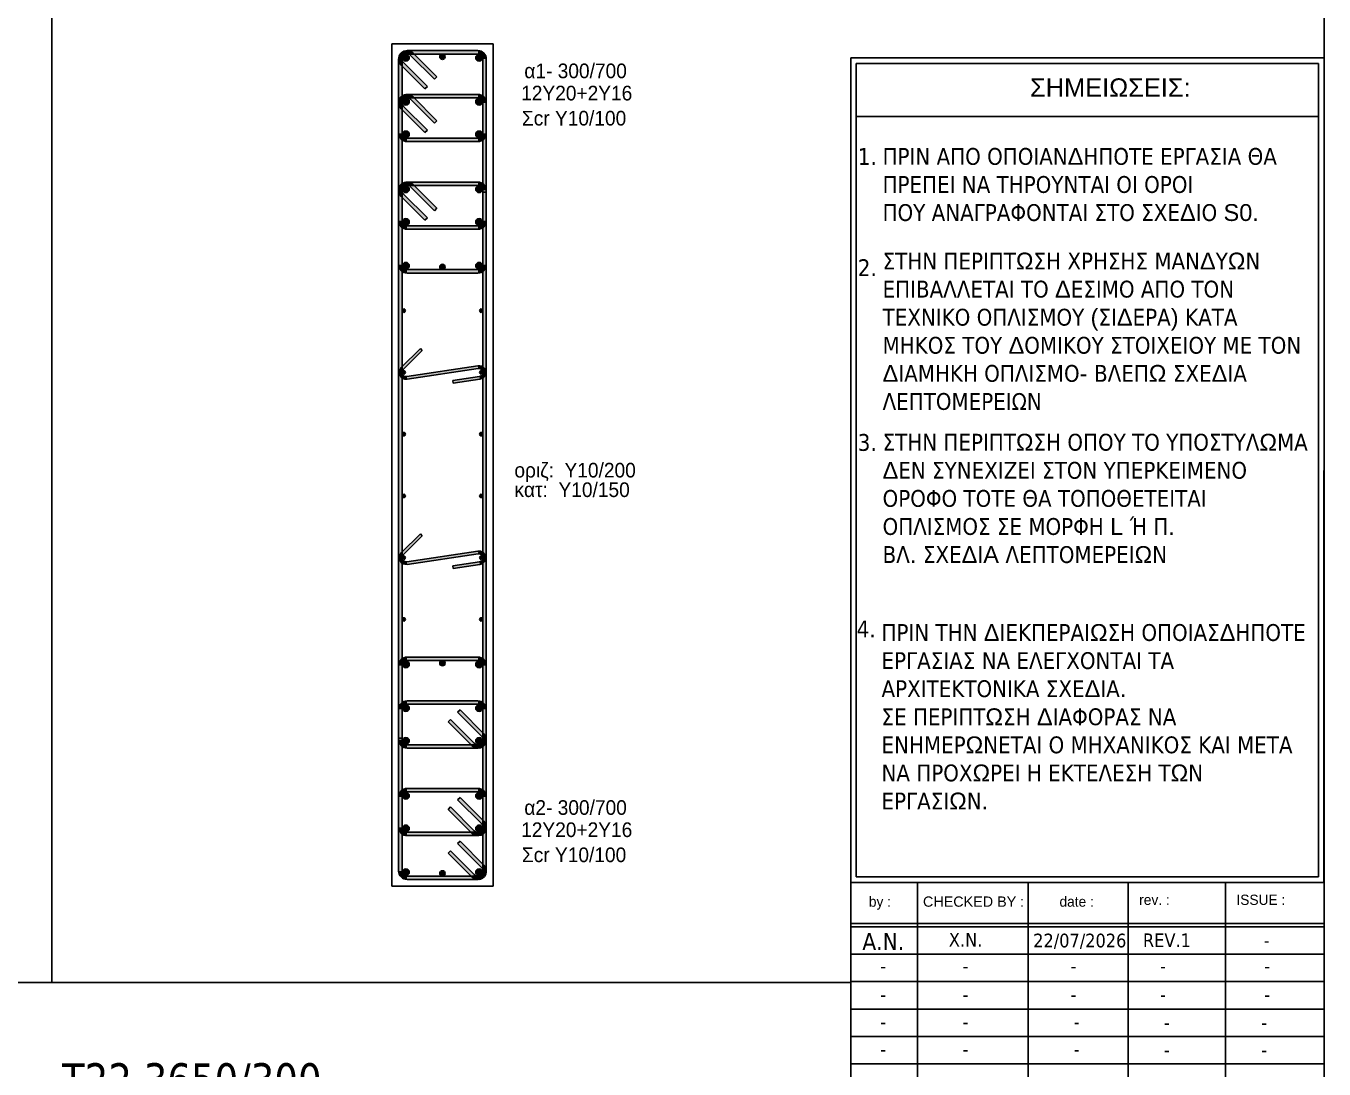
# Model space of a CAD drawing. Header units: millimetres. Extents: x -2171 to 1563, y -1758 to -1505.
# Drawn here: x 25.81 to 45.07, y -1616.9 to -1601.42 of the extents above; entities that cross this region are included whole.
import ezdxf

# ---------------------------------------------------------------- set-up
doc = ezdxf.new("R2010")
doc.units = ezdxf.units.MM
for name, color, linetype in [('-S-A3 PAGE', 3, 'Continuous'), ('-S_TEXT', 3, 'Continuous'), ('Col_Det', 7, 'Continuous'), ('Col_Det_Fill', 7, 'Continuous'), ('Geo_Col_Pro_1', 7, 'Continuous'), ('pinakaki', 153, 'Continuous')]:
    doc.layers.add(name, color=color, linetype=linetype)
doc.layers.add('TEXT', color=20, linetype='Continuous', lineweight=13)
doc.styles.add('S1Arl22_b_934_161', font='arial.ttf', dxfattribs={"width": 0.933629, "height": 0.002175})
doc.styles.get("Standard").update_dxf_attribs({"font": 'tahoma.ttf'})

# ---------------------------------------------------------------- blocks, each defined once
blk = doc.blocks.new('PINAKAKI')
at = {"layer": '-S-A3 PAGE', "ltscale": 5}
blk.add_line((121995.588, -208359.262), (121988.733, -208359.262), dxfattribs=at)
at = {"color": 0}
for p, q in [((121988.65, -208358.392), (121988.65, -208373.351)), ((121988.65, -208358.392), (121995.67, -208358.392)), ((121995.67, -208358.392), (121995.669, -208370.631)), ((121988.733, -208358.475), (121988.733, -208370.548)), ((121988.733, -208358.475), (121995.588, -208358.475)), ((121995.588, -208358.475), (121995.588, -208370.548)), ((121988.732, -208370.548), (121995.587, -208370.548)), ((121988.649, -208370.631), (121995.669, -208370.631)), ((121989.64, -208370.631), (121989.64, -208374.541)), ((121991.28, -208374.541), (121991.28, -208370.631)), ((121992.766, -208374.541), (121992.766, -208370.631)), ((121994.208, -208374.541), (121994.208, -208370.631)), ((121991.624, -208371.24), (121988.651, -208371.24)), ((121988.651, -208371.24), (121995.67, -208371.24)), ((121995.67, -208371.291), (121988.651, -208371.291)), ((121995.67, -208371.24), (121995.67, -208371.291))]:
    blk.add_line(p, q, dxfattribs=at)
at = {"color": 3}
blk.add_line((121995.67, -208372.455), (121995.67, -208374.541), dxfattribs=at)
at = {"color": 0}
blk.add_lwpolyline([(121988.651, -208370.631), (121995.67, -208370.631), (121995.67, -208374.541), (121988.651, -208374.541)], close=True, dxfattribs=at)
blk.add_lwpolyline([(121988.651, -208370.631), (121995.67, -208370.631), (121995.67, -208374.541), (121988.651, -208374.541)], close=True, dxfattribs=at)
for points in [[(121988.651, -208371.697), (121995.67, -208371.697)], [(121988.651, -208372.103), (121995.67, -208372.103)], [(121988.651, -208372.51), (121995.67, -208372.51)], [(121988.651, -208372.916), (121995.67, -208372.916)], [(121988.651, -208373.322), (121995.67, -208373.322)]]:
    blk.add_lwpolyline(points, dxfattribs=at)
at = {"layer": '-S_TEXT', "color": 3}
for s, p in [('1.', (121988.755, -208359.983)), ('2.', (121988.755, -208361.633)), ('3.', (121988.755, -208364.226)), ('4.', (121988.739, -208366.994))]:
    blk.add_text(s, height=0.25, dxfattribs=at).set_placement(p)
at = {"layer": '-S_TEXT', "color": 3, "char_height": 0.25, "attachment_point": 1}
for s, insert in [('ΠΡΙΝ ΑΠΟ ΟΠΟΙΑΝ{\\fArial|b0|i0|c186|p34;Δ}ΗΠΟΤΕ ΕΡΓΑΣΙΑ ΘΑ ΠΡΕΠΕΙ ΝΑ ΤΗΡΟΥΝΤΑΙ ΟΙ ΟΡΟΙ\\PΠΟΥ ΑΝΑΓΡΑΦΟΝΤΑΙ ΣΤΟ ΣΧΕ{\\fArial|b0|i0|c186|p34;Δ}ΙΟ {\\fArial|b0|i0|c186|p34;S0.}', (121989.123, -208359.731)), ('ΣΤΗΝ ΠΕΡΙΠΤ{\\fArial|b0|i0|c186|p34;Ω}ΣΗ ΧΡΗΣΗΣ ΜΑΝ{\\fArial|b0|i0|c186|p34;Δ}Υ{\\fArial|b0|i0|c186|p34;Ω}Ν ΕΠΙΒΑΛΛΕΤΑΙ ΤΟ {\\fArial|b0|i0|c186|p34;Δ}ΕΣΙΜΟ ΑΠΟ ΤΟΝ ΤΕΧΝΙΚΟ ΟΠΛΙΣΜΟΥ {\\fArial|b0|i0|c186|p34;(}ΣΙ{\\fArial|b0|i0|c186|p34;Δ}ΕΡΑ{\\fArial|b0|i0|c186|p34;) }ΚΑΤΑ ΜΗΚΟΣ ΤΟΥ {\\fArial|b0|i0|c186|p34;Δ}ΟΜΙΚΟΥ ΣΤΟΙΧΕΙΟΥ ΜΕ ΤΟΝ {\\fArial|b0|i0|c186|p34;Δ}ΙΑΜΗΚΗ ΟΠΛΙΣΜΟ{\\fArial|b0|i0|c186|p34;- }ΒΛΕΠ{\\fArial|b0|i0|c186|p34;Ω }ΣΧΕ{\\fArial|b0|i0|c186|p34;Δ}ΙΑ ΛΕΠΤΟΜΕΡΕΙΩΝ', (121989.123, -208361.284)), ('ΣΤΗΝ ΠΕΡΙΠΤ{\\fArial|b0|i0|c186|p34;Ω}ΣΗ ΟΠΟΥ ΤΟ ΥΠΟΣΤΥΛ{\\fArial|b0|i0|c186|p34;Ω}ΜΑ {\\fArial|b0|i0|c186|p34;Δ}ΕΝ ΣΥΝΕΧΙΖΕΙ ΣΤΟΝ ΥΠΕΡΚΕΙΜΕΝΟ ΟΡΟΦΟ ΤΟΤΕ ΘΑ ΤΟΠΟΘΕΤΕΙΤΑΙ ΟΠΛΙΣΜΟΣ ΣΕ ΜΟΡΦΗ {\\fArial|b0|i0|c186|p34;L }Ή Π{\\fArial|b0|i0|c186|p34;.  \\P}ΒΛ{\\fArial|b0|i0|c186|p34;. }ΣΧΕ{\\fArial|b0|i0|c186|p34;Δ}Ι{\\fArial|b0|i0|c186|p34;A }ΛΕΠΤΟΜΕΡΕΙ{\\fArial|b0|i0|c186|p34;Ω}Ν', (121989.123, -208363.973)), ('ΠΡΙΝ ΤΗΝ {\\fArial|b0|i0|c186|p34;Δ}ΙΕΚΠΕΡΑΙ{\\fArial|b0|i0|c186|p34;Ω}ΣΗ ΟΠΟΙΑΣ{\\fArial|b0|i0|c186|p34;Δ}ΗΠΟΤΕ ΕΡΓΑΣΙΑΣ ΝΑ ΕΛΕΓΧΟΝΤΑΙ ΤΑ ΑΡΧΙΤΕΚΤΟΝΙΚΑ ΣΧΕ{\\fArial|b0|i0|c186|p34;Δ}ΙΑ{\\fArial|b0|i0|c186|p34;.\\P}ΣΕ ΠΕΡΙΠΤ{\\fArial|b0|i0|c186|p34;Ω}ΣΗ {\\fArial|b0|i0|c186|p34;Δ}ΙΑΦΟΡΑΣ ΝΑ ΕΝΗΜΕΡ{\\fArial|b0|i0|c186|p34;Ω}ΝΕΤΑΙ Ο ΜΗΧΑΝΙΚΟΣ ΚΑΙ ΜΕΤΑ ΝΑ ΠΡΟΧ{\\fArial|b0|i0|c186|p34;Ω}ΡΕΙ Η ΕΚΤΕΛΕΣΗ Τ{\\fArial|b0|i0|c186|p34;Ω}Ν ΕΡΓΑΣΙ{\\fArial|b0|i0|c186|p34;Ω}Ν{\\fArial|b0|i0|c186|p34;.}', (121989.107, -208366.797))]:
    blk.add_mtext_dynamic_manual_height_columns(s, width=6.38621, gutter_width=1, heights=[0], dxfattribs=dict(at, insert=insert))
at = {"layer": 'pinakaki', "ltscale": 0.005, "insert": (121991.31, -208358.698), "char_height": 0.26955, "width": 6.67467, "attachment_point": 1}
blk.add_mtext('{\\fArial|b0|i0|c161|p34;ΣΗΜΕΙΩΣΕΙΣ:}', dxfattribs=at)
at = {"layer": 'TEXT', "color": 0, "attachment_point": 1}
for s, insert, char_height, width in [('\\pxqc;{\\fBankGothic Lt BT|b0|i0|c161|p34;\\C7;by :}', (121988.625, -208370.839), 0.15234, 0.91751), ('\\pxqc;{\\fArial|b0|i0|c186|p34;\\C7;CHECKED BY\\fBankGothic Lt BT|b0|i0|c161|p34; :}', (121989.201, -208370.839), 0.15234, 2.53906), ('\\pxqc;{\\fBankGothic Lt BT|b0|i0|c0|p34;\\C7;date :}', (121990.732, -208370.839), 0.15234, 2.53906), ('{\\fBankGothic Lt BT|b0|i0|c161|p34;\\C7;rev\\fBankGothic Lt BT|b0|i0|c0|p34;.\\fBankGothic Lt BT|b0|i0|c161|p34; :}', (121992.929, -208370.812), 0.152344, 2.53906), ('{\\fBankGothic Lt BT|b0|i0|c0|p34;\\C7;ISSUE\\fBankGothic Lt BT|b0|i0|c161|p34; :}', (121994.371, -208370.812), 0.15234, 2.53906), ('\\pxqc;{\\fTahoma|b0|i0|c0|p34;\\C7;A\\fTahoma|b0|i0|c161|p34;.\\fTahoma|b0|i0|c0|p34;N\\fTahoma|b0|i0|c161|p34;.}', (121988.625, -208371.379), 0.253906, 1.01563), ('\\pxqc;{\\fTahoma|b0|i0|c0|p34;\\H0.8x;\\C7;X.N.}', (121989.084, -208371.379), 0.25391, 2.53906), ('{\\fTahoma|b0|i0|c0|p34;\\C7;22\\fTahoma|b0|i0|c161|p34;/\\fTahoma|b0|i0|c0|p34;07\\fTahoma|b0|i0|c161|p34;/202\\fTahoma|b0|i0|c0|p34;6}', (121991.357, -208371.391), 0.203125, 1.35307), ('\\pxqc;{\\fTahoma|b0|i0|c0|p34;\\H0.8x;\\C7;REV.1}', (121992.706, -208371.388), 0.25391, 1.26753), ('\\pxqc;{\\fTahoma|b0|i0|c0|p34;\\H0.8x;\\C7; \\fTahoma|b0|i0|c161|p34;-}', (121994.148, -208371.388), 0.25391, 1.26753), ('\\pxqc;{\\fTahoma|b0|i0|c0|p34;\\H0.8x;\\C7;-}', (121988.625, -208371.768), 0.25391, 1.01563), ('\\pxqc;{\\fTahoma|b0|i0|c0|p34;\\H0.8x;\\C7;-}', (121989.084, -208371.768), 0.25391, 2.53906), ('\\pxqc;{\\fTahoma|b0|i0|c0|p34;\\H0.8x;\\C7;   -}', (121990.571, -208371.768), 0.25391, 2.53906), ('\\pxqc;{\\fTahoma|b0|i0|c0|p34;\\H0.8x;\\C7;-}', (121992.012, -208371.768), 0.25391, 2.53906), ('\\pxqc;{\\fTahoma|b0|i0|c0|p34;\\H0.8x;\\C7;-}', (121993.558, -208371.768), 0.25391, 2.53906), ('\\pxqc;{\\fTahoma|b0|i0|c0|p34;\\H0.8x;\\C7;-}', (121988.625, -208372.192), 0.25391, 1.01563), ('\\pxqc;{\\fTahoma|b0|i0|c0|p34;\\H0.8x;\\C7;-}', (121989.084, -208372.192), 0.25391, 2.53906), ('\\pxqc;{\\fTahoma|b0|i0|c0|p34;\\H0.8x;\\C7;   -}', (121990.571, -208372.192), 0.25391, 2.53906), ('\\pxqc;{\\fTahoma|b0|i0|c0|p34;\\H0.8x;\\C7;-}', (121992.012, -208372.192), 0.25391, 2.53906), ('\\pxqc;{\\fTahoma|b0|i0|c0|p34;\\H0.8x;\\C7;-}', (121993.558, -208372.192), 0.25391, 2.53906), ('\\pxqc;{\\fTahoma|b0|i0|c0|p34;\\H0.8x;\\C7;-}', (121988.625, -208372.598), 0.25391, 1.01563), ('\\pxqc;{\\fTahoma|b0|i0|c0|p34;\\H0.8x;\\C7;-}', (121989.084, -208372.598), 0.25391, 2.53906), ('\\pxqc;{\\fTahoma|b0|i0|c0|p34;\\H0.8x;\\C7;-}', (121990.732, -208372.598), 0.25391, 2.53906), ('\\pxqc;{\\fTahoma|b0|i0|c161|p34;\\H0.8x;\\C7;-}', (121992.706, -208372.607), 0.25391, 1.26753), ('\\pxqc;{\\fTahoma|b0|i0|c161|p34;\\H0.8x;\\C7;-}', (121994.148, -208372.607), 0.25391, 1.26753), ('\\pxqc;{\\fTahoma|b0|i0|c0|p34;\\H0.8x;\\C7;-}', (121988.625, -208373.004), 0.25391, 1.01563), ('\\pxqc;{\\fTahoma|b0|i0|c0|p34;\\H0.8x;\\C7;-}', (121989.084, -208373.004), 0.25391, 2.53906), ('\\pxqc;{\\fTahoma|b0|i0|c0|p34;\\H0.8x;\\C7;-}', (121990.732, -208373.004), 0.25391, 2.53906), ('\\pxqc;{\\fTahoma|b0|i0|c161|p34;\\H0.8x;\\C7;-}', (121992.706, -208373.013), 0.25391, 1.26753), ('\\pxqc;{\\fTahoma|b0|i0|c161|p34;\\H0.8x;\\C7;-}', (121994.148, -208373.013), 0.25391, 1.26753)]:
    blk.add_mtext(s, dxfattribs=dict(at, insert=insert, char_height=char_height, width=width))
at = {"layer": 'TEXT', "insert": (121992.706, -208371.388), "char_height": 0.25391, "width": 1.26753, "attachment_point": 1}
blk.add_mtext('{\\fTahoma|b0|i0|c0|p34;\\H0.8x;\\C7; }', dxfattribs=at)

msp = doc.modelspace()

# ---------------------------------------------------------------- hatches: boundary and pattern name
at = {"layer": 'Col_Det_Fill'}
for color, points in [(252, [(31.5203, -1601.8606), (31.5556, -1601.8252, 0.6681786), (31.3422, -1601.9136), (31.3922, -1601.9136, -0.6681786)]), (252, [(31.4672, -1601.8386), (31.4672, -1601.7886, 0.6681786), (31.3788, -1602.002), (31.4142, -1601.9667, -0.6681786)]), (12, [(31.4496, -1601.846, 0.4142136), (31.3996, -1601.896, 0.4142136), (31.4496, -1601.946, 0.4142136), (31.4996, -1601.896, 0.4142136)]), (252, [(32.5172, -1601.8386), (32.5172, -1601.7886), (31.4672, -1601.7886), (31.4672, -1601.8386)]), (252, [(31.8738, -1602.2142), (31.9092, -1602.1788), (31.5556, -1601.8252), (31.5203, -1601.8606)]), (12, [(31.9923, -1601.8386, 0.4142136), (31.9523, -1601.8786, 0.4142136), (31.9923, -1601.9186, 0.4142136), (32.0323, -1601.8786, 0.4142136)]), (12, [(32.5349, -1601.846, 0.4142136), (32.4849, -1601.896, 0.4142136), (32.5349, -1601.946, 0.4142136), (32.5849, -1601.896, 0.4142136)]), (252, [(32.5922, -1601.9136), (32.6422, -1601.9136, 0.4142136), (32.5172, -1601.7886), (32.5172, -1601.8386, -0.4142136)]), (252, [(31.3922, -1601.9136), (31.3422, -1601.9136), (31.3422, -1604.9636), (31.3922, -1604.9636)]), (252, [(31.4142, -1601.9667), (31.3788, -1602.002), (31.7324, -1602.3556), (31.7677, -1602.3202)]), (252, [(32.5922, -1604.9636), (32.6422, -1604.9636), (32.6422, -1601.9136), (32.5922, -1601.9136)]), (252, [(31.5203, -1602.5106), (31.5556, -1602.4752, 0.6681786), (31.3422, -1602.5636), (31.3922, -1602.5636, -0.6681786)]), (252, [(31.4672, -1602.4886), (31.4672, -1602.4386, 0.6681786), (31.3788, -1602.652), (31.4142, -1602.6167, -0.6681786)]), (252, [(32.5172, -1602.4886), (32.5172, -1602.4386), (31.4672, -1602.4386), (31.4672, -1602.4886)]), (252, [(31.8738, -1602.8642), (31.9092, -1602.8288), (31.5556, -1602.4752), (31.5203, -1602.5106)]), (252, [(32.5922, -1602.5636), (32.6422, -1602.5636, 0.4142136), (32.5172, -1602.4386), (32.5172, -1602.4886, -0.4142136)]), (252, [(31.3922, -1602.5636), (31.3422, -1602.5636), (31.3422, -1603.0136), (31.3922, -1603.0136)]), (252, [(31.4142, -1602.6167), (31.3788, -1602.652), (31.7324, -1603.0056), (31.7677, -1602.9702)]), (56, [(31.4496, -1602.496, 0.4142136), (31.3996, -1602.546, 0.4142136), (31.4496, -1602.596, 0.4142136), (31.4996, -1602.546, 0.4142136)]), (56, [(32.5349, -1602.496, 0.4142136), (32.4849, -1602.546, 0.4142136), (32.5349, -1602.596, 0.4142136), (32.5849, -1602.546, 0.4142136)]), (252, [(32.5922, -1603.0136), (32.6422, -1603.0136), (32.6422, -1602.5636), (32.5922, -1602.5636)]), (252, [(31.3922, -1603.0136), (31.3422, -1603.0136, 0.4142136), (31.4672, -1603.1386), (31.4672, -1603.0886, -0.4142136)]), (56, [(31.4496, -1602.9813, 0.4142136), (31.3996, -1603.0313, 0.4142136), (31.4496, -1603.0813, 0.4142136), (31.4996, -1603.0313, 0.4142136)]), (56, [(32.5349, -1602.9813, 0.4142136), (32.4849, -1603.0313, 0.4142136), (32.5349, -1603.0813, 0.4142136), (32.5849, -1603.0313, 0.4142136)]), (252, [(32.5172, -1603.0886), (32.5172, -1603.1386, 0.4142136), (32.6422, -1603.0136), (32.5922, -1603.0136, -0.4142136)]), (252, [(31.4672, -1603.0886), (31.4672, -1603.1386), (32.5172, -1603.1386), (32.5172, -1603.0886)]), (252, [(31.5203, -1603.8106), (31.5556, -1603.7752, 0.6681786), (31.3422, -1603.8636), (31.3922, -1603.8636, -0.6681786)]), (252, [(31.4672, -1603.7886), (31.4672, -1603.7386, 0.6681786), (31.3788, -1603.952), (31.4142, -1603.9167, -0.6681786)]), (56, [(31.4496, -1603.796, 0.4142136), (31.3996, -1603.846, 0.4142136), (31.4496, -1603.896, 0.4142136), (31.4996, -1603.846, 0.4142136)]), (252, [(32.5172, -1603.7886), (32.5172, -1603.7386), (31.4672, -1603.7386), (31.4672, -1603.7886)]), (252, [(31.8738, -1604.1642), (31.9092, -1604.1288), (31.5556, -1603.7752), (31.5203, -1603.8106)]), (56, [(32.5349, -1603.796, 0.4142136), (32.4849, -1603.846, 0.4142136), (32.5349, -1603.896, 0.4142136), (32.5849, -1603.846, 0.4142136)]), (252, [(32.5922, -1603.8636), (32.6422, -1603.8636, 0.4142136), (32.5172, -1603.7386), (32.5172, -1603.7886, -0.4142136)]), (252, [(31.3922, -1603.8636), (31.3422, -1603.8636), (31.3422, -1604.3136), (31.3922, -1604.3136)]), (252, [(31.3922, -1603.8872), (31.3422, -1603.8872), (31.3422, -1611.9901), (31.3922, -1611.9901)]), (252, [(31.4142, -1603.9167), (31.3788, -1603.952), (31.7324, -1604.3056), (31.7677, -1604.2702)]), (252, [(32.5922, -1604.3136), (32.6422, -1604.3136), (32.6422, -1603.8636), (32.5922, -1603.8636)]), (252, [(32.5922, -1611.9901), (32.6422, -1611.9901), (32.6422, -1603.8872), (32.5922, -1603.8872)]), (252, [(31.3922, -1604.3136), (31.3422, -1604.3136, 0.4142136), (31.4672, -1604.4386), (31.4672, -1604.3886, -0.4142136)]), (56, [(31.4496, -1604.2813, 0.4142136), (31.3996, -1604.3313, 0.4142136), (31.4496, -1604.3813, 0.4142136), (31.4996, -1604.3313, 0.4142136)]), (252, [(31.4672, -1604.3886), (31.4672, -1604.4386), (32.5172, -1604.4386), (32.5172, -1604.3886)]), (56, [(32.5349, -1604.2813, 0.4142136), (32.4849, -1604.3313, 0.4142136), (32.5349, -1604.3813, 0.4142136), (32.5849, -1604.3313, 0.4142136)]), (252, [(32.5172, -1604.3886), (32.5172, -1604.4386, 0.4142136), (32.6422, -1604.3136), (32.5922, -1604.3136, -0.4142136)]), (252, [(31.3922, -1604.9636), (31.3422, -1604.9636, 0.4142136), (31.4672, -1605.0886), (31.4672, -1605.0386, -0.4142136)]), (12, [(31.4496, -1604.9313, 0.4142136), (31.3996, -1604.9813, 0.4142136), (31.4496, -1605.0313, 0.4142136), (31.4996, -1604.9813, 0.4142136)]), (12, [(31.9922, -1604.9586, 0.4142136), (31.9522, -1604.9986, 0.4142136), (31.9922, -1605.0386, 0.4142136), (32.0322, -1604.9986, 0.4142136)]), (12, [(32.5349, -1604.9313, 0.4142136), (32.4849, -1604.9813, 0.4142136), (32.5349, -1605.0313, 0.4142136), (32.5849, -1604.9813, 0.4142136)]), (252, [(32.5172, -1605.0386), (32.5172, -1605.0886, 0.4142136), (32.6422, -1604.9636), (32.5922, -1604.9636, -0.4142136)]), (252, [(31.4672, -1605.0386), (31.4672, -1605.0886), (32.5172, -1605.0886), (32.5172, -1605.0386)]), (133, [(31.4172, -1605.6724, 0.4142136), (31.4422, -1605.6474, 0.4142136), (31.4172, -1605.6224, 0.4142136), (31.3922, -1605.6474, 0.4142136)]), (133, [(32.5672, -1605.6724, 0.4142136), (32.5922, -1605.6474, 0.4142136), (32.5672, -1605.6224, 0.4142136), (32.5422, -1605.6474, 0.4142136)]), (252, [(31.3815, -1606.4932), (31.4098, -1606.5215), (31.6926, -1606.2386), (31.6644, -1606.2104)]), (252, [(31.467, -1606.6628), (31.4611, -1606.6232, -0.7233449), (31.4098, -1606.5215), (31.3815, -1606.4932, 0.7233449)]), (252, [(32.5233, -1606.5046), (32.5174, -1606.465), (31.4611, -1606.6232), (31.467, -1606.6628)]), (252, [(32.5411, -1606.6232), (32.547, -1606.6628, 1), (32.5174, -1606.465), (32.5233, -1606.5046, -1)]), (133, [(31.4172, -1606.5889, 0.4142136), (31.4422, -1606.5639, 0.4142136), (31.4172, -1606.5389, 0.4142136), (31.3922, -1606.5639, 0.4142136)]), (252, [(32.1455, -1606.6825), (32.1515, -1606.7221), (32.547, -1606.6628), (32.5411, -1606.6232)]), (133, [(32.5672, -1606.5889, 0.4142136), (32.5922, -1606.5639, 0.4142136), (32.5672, -1606.5389, 0.4142136), (32.5422, -1606.5639, 0.4142136)]), (133, [(31.4172, -1607.5054, 0.4142136), (31.4422, -1607.4804, 0.4142136), (31.4172, -1607.4554, 0.4142136), (31.3922, -1607.4804, 0.4142136)]), (133, [(32.5672, -1607.5054, 0.4142136), (32.5922, -1607.4804, 0.4142136), (32.5672, -1607.4554, 0.4142136), (32.5422, -1607.4804, 0.4142136)]), (133, [(31.4172, -1608.4219, 0.4142136), (31.4422, -1608.3969, 0.4142136), (31.4172, -1608.3719, 0.4142136), (31.3922, -1608.3969, 0.4142136)]), (133, [(32.5672, -1608.4219, 0.4142136), (32.5922, -1608.3969, 0.4142136), (32.5672, -1608.3719, 0.4142136), (32.5422, -1608.3969, 0.4142136)]), (252, [(31.3815, -1609.2426), (31.4098, -1609.2709), (31.6926, -1608.9881), (31.6644, -1608.9598)]), (252, [(32.5233, -1609.254), (32.5174, -1609.2145), (31.4611, -1609.3727), (31.467, -1609.4123)]), (252, [(32.5411, -1609.3727), (32.547, -1609.4123, 1), (32.5174, -1609.2145), (32.5233, -1609.254, -1)]), (252, [(31.467, -1609.4123), (31.4611, -1609.3727, -0.7233449), (31.4098, -1609.2709), (31.3815, -1609.2426, 0.7233449)]), (133, [(31.4172, -1609.3384, 0.4142136), (31.4422, -1609.3134, 0.4142136), (31.4172, -1609.2884, 0.4142136), (31.3922, -1609.3134, 0.4142136)]), (252, [(32.1455, -1609.432), (32.1515, -1609.4715), (32.547, -1609.4123), (32.5411, -1609.3727)]), (133, [(32.5672, -1609.3384, 0.4142136), (32.5922, -1609.3134, 0.4142136), (32.5672, -1609.2884, 0.4142136), (32.5422, -1609.3134, 0.4142136)]), (133, [(31.4172, -1610.2549, 0.4142136), (31.4422, -1610.2299, 0.4142136), (31.4172, -1610.2049, 0.4142136), (31.3922, -1610.2299, 0.4142136)]), (133, [(32.5672, -1610.2549, 0.4142136), (32.5922, -1610.2299, 0.4142136), (32.5672, -1610.2049, 0.4142136), (32.5422, -1610.2299, 0.4142136)]), (252, [(31.4672, -1610.8386), (31.4672, -1610.7886, 0.4142136), (31.3422, -1610.9136), (31.3922, -1610.9136, -0.4142136)]), (252, [(31.3922, -1610.9136), (31.3422, -1610.9136), (31.3422, -1613.9636), (31.3922, -1613.9636)]), (12, [(31.4496, -1610.946, 0.4142136), (31.4996, -1610.896, 0.4142136), (31.4496, -1610.846, 0.4142136), (31.3996, -1610.896, 0.4142136)]), (252, [(32.5172, -1610.8386), (32.5172, -1610.7886), (31.4672, -1610.7886), (31.4672, -1610.8386)]), (12, [(31.9923, -1610.9186, 0.4142136), (32.0323, -1610.8786, 0.4142136), (31.9923, -1610.8386, 0.4142136), (31.9523, -1610.8786, 0.4142136)]), (12, [(32.5349, -1610.946, 0.4142136), (32.5849, -1610.896, 0.4142136), (32.5349, -1610.846, 0.4142136), (32.4849, -1610.896, 0.4142136)]), (252, [(32.5922, -1610.9136), (32.6422, -1610.9136, 0.4142136), (32.5172, -1610.7886), (32.5172, -1610.8386, -0.4142136)]), (252, [(32.5922, -1613.9636), (32.6422, -1613.9636), (32.6422, -1610.9136), (32.5922, -1610.9136)]), (252, [(31.4672, -1611.4886), (31.4672, -1611.4386, 0.4142136), (31.3422, -1611.5636), (31.3922, -1611.5636, -0.4142136)]), (56, [(31.4496, -1611.596, 0.4142136), (31.4996, -1611.546, 0.4142136), (31.4496, -1611.496, 0.4142136), (31.3996, -1611.546, 0.4142136)]), (252, [(32.5172, -1611.4886), (32.5172, -1611.4386), (31.4672, -1611.4386), (31.4672, -1611.4886)]), (56, [(32.5349, -1611.596, 0.4142136), (32.5849, -1611.546, 0.4142136), (32.5349, -1611.496, 0.4142136), (32.4849, -1611.546, 0.4142136)]), (252, [(32.5922, -1611.5636), (32.6422, -1611.5636, 0.4142136), (32.5172, -1611.4386), (32.5172, -1611.4886, -0.4142136)]), (252, [(31.3922, -1611.5636), (31.3422, -1611.5636), (31.3422, -1612.0136), (31.3922, -1612.0136)]), (252, [(32.1106, -1611.7131), (32.0753, -1611.7485), (32.4288, -1612.102), (32.4642, -1612.0667)]), (252, [(32.5703, -1611.9606), (32.6056, -1611.9252), (32.2521, -1611.5717), (32.2167, -1611.607)]), (252, [(32.5922, -1612.0136), (32.6422, -1612.0136), (32.6422, -1611.5636), (32.5922, -1611.5636)]), (252, [(31.3922, -1612.0136), (31.3422, -1612.0136, 0.4142136), (31.4672, -1612.1386), (31.4672, -1612.0886, -0.4142136)]), (56, [(31.4496, -1612.0813, 0.4142136), (31.4996, -1612.0313, 0.4142136), (31.4496, -1611.9813, 0.4142136), (31.3996, -1612.0313, 0.4142136)]), (252, [(31.4672, -1612.0886), (31.4672, -1612.1386), (32.5172, -1612.1386), (32.5172, -1612.0886)]), (252, [(32.4642, -1612.0667), (32.4288, -1612.102, 0.6681786), (32.6422, -1612.0136), (32.5922, -1612.0136, -0.6681786)]), (56, [(32.5349, -1612.0813, 0.4142136), (32.5849, -1612.0313, 0.4142136), (32.5349, -1611.9813, 0.4142136), (32.4849, -1612.0313, 0.4142136)]), (252, [(32.5172, -1612.0886), (32.5172, -1612.1386, 0.6681786), (32.6056, -1611.9252), (32.5703, -1611.9606, -0.6681786)]), (252, [(31.4672, -1612.7886), (31.4672, -1612.7386, 0.4142136), (31.3422, -1612.8636), (31.3922, -1612.8636, -0.4142136)]), (252, [(31.3922, -1612.8636), (31.3422, -1612.8636), (31.3422, -1613.3136), (31.3922, -1613.3136)]), (56, [(31.4496, -1612.896, 0.4142136), (31.4996, -1612.846, 0.4142136), (31.4496, -1612.796, 0.4142136), (31.3996, -1612.846, 0.4142136)]), (252, [(32.5172, -1612.7886), (32.5172, -1612.7386), (31.4672, -1612.7386), (31.4672, -1612.7886)]), (252, [(32.5703, -1613.2606), (32.6056, -1613.2252), (32.2521, -1612.8717), (32.2167, -1612.907)]), (56, [(32.5349, -1612.896, 0.4142136), (32.5849, -1612.846, 0.4142136), (32.5349, -1612.796, 0.4142136), (32.4849, -1612.846, 0.4142136)]), (252, [(32.5922, -1612.8636), (32.6422, -1612.8636, 0.4142136), (32.5172, -1612.7386), (32.5172, -1612.7886, -0.4142136)]), (252, [(32.5922, -1613.3136), (32.6422, -1613.3136), (32.6422, -1612.8636), (32.5922, -1612.8636)]), (252, [(32.1106, -1613.0131), (32.0753, -1613.0485), (32.4288, -1613.402), (32.4642, -1613.3667)]), (252, [(32.5172, -1613.3886), (32.5172, -1613.4386, 0.6681786), (32.6056, -1613.2252), (32.5703, -1613.2606, -0.6681786)]), (252, [(31.3922, -1613.3136), (31.3422, -1613.3136, 0.4142136), (31.4672, -1613.4386), (31.4672, -1613.3886, -0.4142136)]), (56, [(31.4496, -1613.3813, 0.4142136), (31.4996, -1613.3313, 0.4142136), (31.4496, -1613.2813, 0.4142136), (31.3996, -1613.3313, 0.4142136)]), (252, [(31.4672, -1613.3886), (31.4672, -1613.4386), (32.5172, -1613.4386), (32.5172, -1613.3886)]), (252, [(32.4642, -1613.3667), (32.4288, -1613.402, 0.6681786), (32.6422, -1613.3136), (32.5922, -1613.3136, -0.6681786)]), (56, [(32.5349, -1613.3813, 0.4142136), (32.5849, -1613.3313, 0.4142136), (32.5349, -1613.2813, 0.4142136), (32.4849, -1613.3313, 0.4142136)]), (252, [(32.5703, -1613.9106), (32.6056, -1613.8752), (32.2521, -1613.5217), (32.2167, -1613.557)]), (252, [(32.1106, -1613.6631), (32.0753, -1613.6985), (32.4288, -1614.052), (32.4642, -1614.0167)]), (252, [(31.3922, -1613.9636), (31.3422, -1613.9636, 0.4142136), (31.4672, -1614.0886), (31.4672, -1614.0386, -0.4142136)]), (12, [(31.4496, -1614.0313, 0.4142136), (31.4996, -1613.9813, 0.4142136), (31.4496, -1613.9313, 0.4142136), (31.3996, -1613.9813, 0.4142136)]), (12, [(31.9922, -1614.0386, 0.4142136), (32.0322, -1613.9986, 0.4142136), (31.9922, -1613.9586, 0.4142136), (31.9522, -1613.9986, 0.4142136)]), (252, [(32.4642, -1614.0167), (32.4288, -1614.052, 0.6681786), (32.6422, -1613.9636), (32.5922, -1613.9636, -0.6681786)]), (12, [(32.5349, -1614.0313, 0.4142136), (32.5849, -1613.9813, 0.4142136), (32.5349, -1613.9313, 0.4142136), (32.4849, -1613.9813, 0.4142136)]), (252, [(32.5172, -1614.0386), (32.5172, -1614.0886, 0.6681786), (32.6056, -1613.8752), (32.5703, -1613.9106, -0.6681786)]), (252, [(31.4672, -1614.0386), (31.4672, -1614.0886), (32.5172, -1614.0886), (32.5172, -1614.0386)])]:
    msp.add_hatch(color=color, dxfattribs=at).paths.add_polyline_path(points)

# ---------------------------------------------------------------- linework, layer by layer
at = {"layer": '-S_TEXT', "ltscale": 5}
msp.add_lwpolyline([(-13.0812, -1590.2497), (45.0662, -1590.2497), (45.0662, -1630.2944), (-13.0812, -1630.2944)], close=True, dxfattribs=at)
at = {"layer": 'Col_Det', "color": 7}
for points in [[(32.7422, -1601.6886), (31.2422, -1601.6886)], [(31.2422, -1601.6886), (31.2422, -1614.1886)], [(32.7422, -1614.1886), (32.7422, -1601.6886)], [(32.5172, -1601.7886), (31.4672, -1601.7886)], [(31.4672, -1601.8386), (32.5172, -1601.8386)], [(31.5203, -1601.8606), (31.8738, -1602.2142)], [(31.9092, -1602.1788), (31.5556, -1601.8252)], [(31.3422, -1601.9136), (31.3422, -1604.9636)], [(31.3788, -1602.002), (31.7324, -1602.3556)], [(31.3922, -1604.9636), (31.3922, -1601.9136)], [(31.7677, -1602.3202), (31.4142, -1601.9667)], [(32.5922, -1601.9136), (32.5922, -1604.9636)], [(32.6422, -1604.9636), (32.6422, -1601.9136)], [(31.8738, -1602.2142), (31.9092, -1602.1788)], [(32.5172, -1602.4386), (31.4672, -1602.4386)], [(31.9092, -1602.8288), (31.5556, -1602.4752)], [(31.7324, -1602.3556), (31.7677, -1602.3202)], [(31.3422, -1602.5636), (31.3422, -1603.0136)], [(31.3788, -1602.652), (31.7324, -1603.0056)], [(31.3922, -1603.0136), (31.3922, -1602.5636)], [(31.7677, -1602.9702), (31.4142, -1602.6167)], [(31.4672, -1602.4886), (32.5172, -1602.4886)], [(31.5203, -1602.5106), (31.8738, -1602.8642)], [(32.5922, -1602.5636), (32.5922, -1603.0136)], [(32.6422, -1603.0136), (32.6422, -1602.5636)], [(31.8738, -1602.8642), (31.9092, -1602.8288)], [(31.7324, -1603.0056), (31.7677, -1602.9702)], [(32.5172, -1603.0886), (31.4672, -1603.0886)], [(31.4672, -1603.1386), (32.5172, -1603.1386)], [(32.5172, -1603.7386), (31.4672, -1603.7386)], [(31.4672, -1603.7886), (32.5172, -1603.7886)], [(31.5203, -1603.8106), (31.8738, -1604.1642)], [(31.9092, -1604.1288), (31.5556, -1603.7752)], [(31.3422, -1603.8636), (31.3422, -1604.3136)], [(31.3922, -1603.8872), (31.3422, -1603.8872)], [(31.3422, -1603.8872), (31.3422, -1611.9901)], [(31.3788, -1603.952), (31.7324, -1604.3056)], [(31.3922, -1604.3136), (31.3922, -1603.8636)], [(31.3922, -1611.9901), (31.3922, -1603.8872)], [(31.7677, -1604.2702), (31.4142, -1603.9167)], [(32.5922, -1603.8636), (32.5922, -1604.3136)], [(32.6422, -1603.8872), (32.5922, -1603.8872)], [(32.5922, -1603.8872), (32.5922, -1611.9901)], [(32.6422, -1604.3136), (32.6422, -1603.8636)], [(32.6422, -1611.9901), (32.6422, -1603.8872)], [(31.8738, -1604.1642), (31.9092, -1604.1288)], [(32.5172, -1604.3886), (31.4672, -1604.3886)], [(31.7324, -1604.3056), (31.7677, -1604.2702)], [(31.4672, -1604.4386), (32.5172, -1604.4386)], [(32.5172, -1605.0386), (31.4672, -1605.0386)], [(31.4672, -1605.0886), (32.5172, -1605.0886)], [(31.6644, -1606.2104), (31.3815, -1606.4932)], [(31.4098, -1606.5215), (31.6926, -1606.2386)], [(31.6926, -1606.2386), (31.6644, -1606.2104)], [(32.5174, -1606.465), (31.4611, -1606.6232)], [(31.467, -1606.6628), (32.5233, -1606.5046)], [(32.5411, -1606.6232), (32.1455, -1606.6825)], [(32.1455, -1606.6825), (32.1515, -1606.7221)], [(32.1515, -1606.7221), (32.547, -1606.6628)], [(31.6644, -1608.9598), (31.3815, -1609.2426)], [(31.4098, -1609.2709), (31.6926, -1608.9881)], [(31.6926, -1608.9881), (31.6644, -1608.9598)], [(32.5174, -1609.2145), (31.4611, -1609.3727)], [(31.467, -1609.4123), (32.5233, -1609.254)], [(32.5411, -1609.3727), (32.1455, -1609.432)], [(32.1515, -1609.4715), (32.547, -1609.4123)], [(32.1455, -1609.432), (32.1515, -1609.4715)], [(31.3422, -1610.9136), (31.3422, -1613.9636)], [(31.3922, -1613.9636), (31.3922, -1610.9136)], [(32.5172, -1610.7886), (31.4672, -1610.7886)], [(31.4672, -1610.8386), (32.5172, -1610.8386)], [(32.5922, -1610.9136), (32.5922, -1613.9636)], [(32.6422, -1613.9636), (32.6422, -1610.9136)], [(32.5172, -1611.4386), (31.4672, -1611.4386)], [(31.4672, -1611.4886), (32.5172, -1611.4886)], [(31.3422, -1611.5636), (31.3422, -1612.0136)], [(31.3922, -1612.0136), (31.3922, -1611.5636)], [(32.1106, -1611.7131), (32.0753, -1611.7485)], [(32.4642, -1612.0667), (32.1106, -1611.7131)], [(32.2521, -1611.5717), (32.2167, -1611.607)], [(32.2167, -1611.607), (32.5703, -1611.9606)], [(32.6056, -1611.9252), (32.2521, -1611.5717)], [(32.5922, -1611.5636), (32.5922, -1612.0136)], [(32.6422, -1612.0136), (32.6422, -1611.5636)], [(32.0753, -1611.7485), (32.4288, -1612.102)], [(31.3422, -1611.9901), (31.3922, -1611.9901)], [(32.5172, -1612.0886), (31.4672, -1612.0886)], [(32.5922, -1611.9901), (32.6422, -1611.9901)], [(31.4672, -1612.1386), (32.5172, -1612.1386)], [(31.3422, -1612.8636), (31.3422, -1613.3136)], [(31.3922, -1613.3136), (31.3922, -1612.8636)], [(32.5172, -1612.7386), (31.4672, -1612.7386)], [(31.4672, -1612.7886), (32.5172, -1612.7886)], [(32.2521, -1612.8717), (32.2167, -1612.907)], [(32.6056, -1613.2252), (32.2521, -1612.8717)], [(32.5922, -1612.8636), (32.5922, -1613.3136)], [(32.6422, -1613.3136), (32.6422, -1612.8636)], [(32.1106, -1613.0131), (32.0753, -1613.0485)], [(32.0753, -1613.0485), (32.4288, -1613.402)], [(32.4642, -1613.3667), (32.1106, -1613.0131)], [(32.2167, -1612.907), (32.5703, -1613.2606)], [(32.5172, -1613.3886), (31.4672, -1613.3886)], [(31.4672, -1613.4386), (32.5172, -1613.4386)], [(32.2521, -1613.5217), (32.2167, -1613.557)], [(32.2167, -1613.557), (32.5703, -1613.9106)], [(32.6056, -1613.8752), (32.2521, -1613.5217)], [(32.1106, -1613.6631), (32.0753, -1613.6985)], [(32.0753, -1613.6985), (32.4288, -1614.052)], [(32.4642, -1614.0167), (32.1106, -1613.6631)], [(31.2422, -1614.1886), (32.7422, -1614.1886)], [(32.5172, -1614.0386), (31.4672, -1614.0386)], [(31.4672, -1614.0886), (32.5172, -1614.0886)]]:
    msp.add_lwpolyline(points, dxfattribs=at)
for points in [[(31.5556, -1601.8252, 0.6681786), (31.3422, -1601.9136)], [(31.4672, -1601.7886, 0.6681786), (31.3788, -1602.002)], [(31.3922, -1601.9136, -0.6681786), (31.5203, -1601.8606, -0.6681786)], [(31.4142, -1601.9667, -0.6681786), (31.4672, -1601.8386, -0.6681786)], [(31.4496, -1601.846, 0.4142136), (31.3996, -1601.896, 0.4142136)], [(31.3996, -1601.896, 0.4142136), (31.4496, -1601.946, 0.4142136)], [(31.4996, -1601.896, 0.4142136), (31.4496, -1601.846, 0.4142136)], [(31.4496, -1601.946, 0.4142136), (31.4996, -1601.896, 0.4142136)], [(31.9923, -1601.8386, 0.4142136), (31.9523, -1601.8786, 0.4142136)], [(31.9523, -1601.8786, 0.4142136), (31.9923, -1601.9186, 0.4142136)], [(32.0323, -1601.8786, 0.4142136), (31.9923, -1601.8386, 0.4142136)], [(31.9923, -1601.9186, 0.4142136), (32.0323, -1601.8786, 0.4142136)], [(32.5349, -1601.846, 0.4142136), (32.4849, -1601.896, 0.4142136)], [(32.4849, -1601.896, 0.4142136), (32.5349, -1601.946, 0.4142136)], [(32.6422, -1601.9136, 0.4142136), (32.5172, -1601.7886)], [(32.5172, -1601.8386, -0.4142136), (32.5922, -1601.9136, -0.4142136)], [(32.5849, -1601.896, 0.4142136), (32.5349, -1601.846, 0.4142136)], [(32.5349, -1601.946, 0.4142136), (32.5849, -1601.896, 0.4142136)], [(31.5556, -1602.4752, 0.6681786), (31.3422, -1602.5636)], [(31.4672, -1602.4386, 0.6681786), (31.3788, -1602.652)], [(32.6422, -1602.5636, 0.4142136), (32.5172, -1602.4386)], [(31.3922, -1602.5636, -0.6681786), (31.5203, -1602.5106, -0.6681786)], [(31.4142, -1602.6167, -0.6681786), (31.4672, -1602.4886, -0.6681786)], [(31.4496, -1602.496, 0.4142136), (31.3996, -1602.546, 0.4142136)], [(31.3996, -1602.546, 0.4142136), (31.4496, -1602.596, 0.4142136)], [(31.4996, -1602.546, 0.4142136), (31.4496, -1602.496, 0.4142136)], [(31.4496, -1602.596, 0.4142136), (31.4996, -1602.546, 0.4142136)], [(32.5349, -1602.496, 0.4142136), (32.4849, -1602.546, 0.4142136)], [(32.4849, -1602.546, 0.4142136), (32.5349, -1602.596, 0.4142136)], [(32.5172, -1602.4886, -0.4142136), (32.5922, -1602.5636, -0.4142136)], [(32.5849, -1602.546, 0.4142136), (32.5349, -1602.496, 0.4142136)], [(32.5349, -1602.596, 0.4142136), (32.5849, -1602.546, 0.4142136)], [(31.3422, -1603.0136, 0.4142136), (31.4672, -1603.1386)], [(31.4672, -1603.0886, -0.4142136), (31.3922, -1603.0136, -0.4142136)], [(31.4496, -1602.9813, 0.4142136), (31.3996, -1603.0313, 0.4142136)], [(31.3996, -1603.0313, 0.4142136), (31.4496, -1603.0813, 0.4142136)], [(31.4996, -1603.0313, 0.4142136), (31.4496, -1602.9813, 0.4142136)], [(31.4496, -1603.0813, 0.4142136), (31.4996, -1603.0313, 0.4142136)], [(32.5349, -1602.9813, 0.4142136), (32.4849, -1603.0313, 0.4142136)], [(32.4849, -1603.0313, 0.4142136), (32.5349, -1603.0813, 0.4142136)], [(32.5172, -1603.1386, 0.4142136), (32.6422, -1603.0136)], [(32.5922, -1603.0136, -0.4142136), (32.5172, -1603.0886, -0.4142136)], [(32.5849, -1603.0313, 0.4142136), (32.5349, -1602.9813, 0.4142136)], [(32.5349, -1603.0813, 0.4142136), (32.5849, -1603.0313, 0.4142136)], [(31.5556, -1603.7752, 0.6681786), (31.3422, -1603.8636)], [(31.4672, -1603.7386, 0.6681786), (31.3788, -1603.952)], [(31.3922, -1603.8636, -0.6681786), (31.5203, -1603.8106, -0.6681786)], [(31.4142, -1603.9167, -0.6681786), (31.4672, -1603.7886, -0.6681786)], [(31.4496, -1603.796, 0.4142136), (31.3996, -1603.846, 0.4142136)], [(31.4996, -1603.846, 0.4142136), (31.4496, -1603.796, 0.4142136)], [(32.5349, -1603.796, 0.4142136), (32.4849, -1603.846, 0.4142136)], [(32.6422, -1603.8636, 0.4142136), (32.5172, -1603.7386)], [(32.5172, -1603.7886, -0.4142136), (32.5922, -1603.8636, -0.4142136)], [(32.5849, -1603.846, 0.4142136), (32.5349, -1603.796, 0.4142136)], [(31.3996, -1603.846, 0.4142136), (31.4496, -1603.896, 0.4142136)], [(31.4496, -1603.896, 0.4142136), (31.4996, -1603.846, 0.4142136)], [(32.4849, -1603.846, 0.4142136), (32.5349, -1603.896, 0.4142136)], [(32.5349, -1603.896, 0.4142136), (32.5849, -1603.846, 0.4142136)], [(31.3422, -1604.3136, 0.4142136), (31.4672, -1604.4386)], [(31.4672, -1604.3886, -0.4142136), (31.3922, -1604.3136, -0.4142136)], [(31.4496, -1604.2813, 0.4142136), (31.3996, -1604.3313, 0.4142136)], [(31.3996, -1604.3313, 0.4142136), (31.4496, -1604.3813, 0.4142136)], [(31.4996, -1604.3313, 0.4142136), (31.4496, -1604.2813, 0.4142136)], [(31.4496, -1604.3813, 0.4142136), (31.4996, -1604.3313, 0.4142136)], [(32.5349, -1604.2813, 0.4142136), (32.4849, -1604.3313, 0.4142136)], [(32.4849, -1604.3313, 0.4142136), (32.5349, -1604.3813, 0.4142136)], [(32.5172, -1604.4386, 0.4142136), (32.6422, -1604.3136)], [(32.5922, -1604.3136, -0.4142136), (32.5172, -1604.3886, -0.4142136)], [(32.5849, -1604.3313, 0.4142136), (32.5349, -1604.2813, 0.4142136)], [(32.5349, -1604.3813, 0.4142136), (32.5849, -1604.3313, 0.4142136)], [(31.3422, -1604.9636, 0.4142136), (31.4672, -1605.0886)], [(31.4672, -1605.0386, -0.4142136), (31.3922, -1604.9636, -0.4142136)], [(31.4496, -1604.9313, 0.4142136), (31.3996, -1604.9813, 0.4142136)], [(31.3996, -1604.9813, 0.4142136), (31.4496, -1605.0313, 0.4142136)], [(31.4996, -1604.9813, 0.4142136), (31.4496, -1604.9313, 0.4142136)], [(31.4496, -1605.0313, 0.4142136), (31.4996, -1604.9813, 0.4142136)], [(31.9922, -1604.9586, 0.4142136), (31.9522, -1604.9986, 0.4142136)], [(32.0322, -1604.9986, 0.4142136), (31.9922, -1604.9586, 0.4142136)], [(32.5349, -1604.9313, 0.4142136), (32.4849, -1604.9813, 0.4142136)], [(32.4849, -1604.9813, 0.4142136), (32.5349, -1605.0313, 0.4142136)], [(32.5172, -1605.0886, 0.4142136), (32.6422, -1604.9636)], [(32.5922, -1604.9636, -0.4142136), (32.5172, -1605.0386, -0.4142136)], [(32.5849, -1604.9813, 0.4142136), (32.5349, -1604.9313, 0.4142136)], [(32.5349, -1605.0313, 0.4142136), (32.5849, -1604.9813, 0.4142136)], [(31.9522, -1604.9986, 0.4142136), (31.9922, -1605.0386, 0.4142136)], [(31.9922, -1605.0386, 0.4142136), (32.0322, -1604.9986, 0.4142136)], [(31.4172, -1605.6224, 0.4142136), (31.3922, -1605.6474, 0.4142136)], [(31.3922, -1605.6474, 0.4142136), (31.4172, -1605.6724, 0.4142136)], [(31.4422, -1605.6474, 0.4142136), (31.4172, -1605.6224, 0.4142136)], [(31.4172, -1605.6724, 0.4142136), (31.4422, -1605.6474, 0.4142136)], [(32.5672, -1605.6224, 0.4142136), (32.5422, -1605.6474, 0.4142136)], [(32.5422, -1605.6474, 0.4142136), (32.5672, -1605.6724, 0.4142136)], [(32.5922, -1605.6474, 0.4142136), (32.5672, -1605.6224, 0.4142136)], [(32.5672, -1605.6724, 0.4142136), (32.5922, -1605.6474, 0.4142136)], [(31.3815, -1606.4932, 0.7233449), (31.467, -1606.6628, 0.7233449)], [(31.4611, -1606.6232, -0.7233449), (31.4098, -1606.5215)], [(32.547, -1606.6628, 1), (32.5174, -1606.465)], [(32.5233, -1606.5046, -1), (32.5411, -1606.6232, -1)], [(31.4172, -1606.5389, 0.4142136), (31.3922, -1606.5639, 0.4142136)], [(31.3922, -1606.5639, 0.4142136), (31.4172, -1606.5889, 0.4142136)], [(31.4422, -1606.5639, 0.4142136), (31.4172, -1606.5389, 0.4142136)], [(31.4172, -1606.5889, 0.4142136), (31.4422, -1606.5639, 0.4142136)], [(32.5672, -1606.5389, 0.4142136), (32.5422, -1606.5639, 0.4142136)], [(32.5422, -1606.5639, 0.4142136), (32.5672, -1606.5889, 0.4142136)], [(32.5922, -1606.5639, 0.4142136), (32.5672, -1606.5389, 0.4142136)], [(32.5672, -1606.5889, 0.4142136), (32.5922, -1606.5639, 0.4142136)], [(31.4172, -1607.4554, 0.4142136), (31.3922, -1607.4804, 0.4142136)], [(31.3922, -1607.4804, 0.4142136), (31.4172, -1607.5054, 0.4142136)], [(31.4422, -1607.4804, 0.4142136), (31.4172, -1607.4554, 0.4142136)], [(31.4172, -1607.5054, 0.4142136), (31.4422, -1607.4804, 0.4142136)], [(32.5672, -1607.4554, 0.4142136), (32.5422, -1607.4804, 0.4142136)], [(32.5422, -1607.4804, 0.4142136), (32.5672, -1607.5054, 0.4142136)], [(32.5922, -1607.4804, 0.4142136), (32.5672, -1607.4554, 0.4142136)], [(32.5672, -1607.5054, 0.4142136), (32.5922, -1607.4804, 0.4142136)], [(31.4172, -1608.3719, 0.4142136), (31.3922, -1608.3969, 0.4142136)], [(31.3922, -1608.3969, 0.4142136), (31.4172, -1608.4219, 0.4142136)], [(31.4422, -1608.3969, 0.4142136), (31.4172, -1608.3719, 0.4142136)], [(31.4172, -1608.4219, 0.4142136), (31.4422, -1608.3969, 0.4142136)], [(32.5672, -1608.3719, 0.4142136), (32.5422, -1608.3969, 0.4142136)], [(32.5422, -1608.3969, 0.4142136), (32.5672, -1608.4219, 0.4142136)], [(32.5922, -1608.3969, 0.4142136), (32.5672, -1608.3719, 0.4142136)], [(32.5672, -1608.4219, 0.4142136), (32.5922, -1608.3969, 0.4142136)], [(32.547, -1609.4123, 1), (32.5174, -1609.2145)], [(31.3815, -1609.2426, 0.7233449), (31.467, -1609.4123, 0.7233449)], [(31.4611, -1609.3727, -0.7233449), (31.4098, -1609.2709)], [(31.4172, -1609.2884, 0.4142136), (31.3922, -1609.3134, 0.4142136)], [(31.3922, -1609.3134, 0.4142136), (31.4172, -1609.3384, 0.4142136)], [(31.4422, -1609.3134, 0.4142136), (31.4172, -1609.2884, 0.4142136)], [(31.4172, -1609.3384, 0.4142136), (31.4422, -1609.3134, 0.4142136)], [(32.5233, -1609.254, -1), (32.5411, -1609.3727, -1)], [(32.5672, -1609.2884, 0.4142136), (32.5422, -1609.3134, 0.4142136)], [(32.5422, -1609.3134, 0.4142136), (32.5672, -1609.3384, 0.4142136)], [(32.5922, -1609.3134, 0.4142136), (32.5672, -1609.2884, 0.4142136)], [(32.5672, -1609.3384, 0.4142136), (32.5922, -1609.3134, 0.4142136)], [(31.4172, -1610.2049, 0.4142136), (31.3922, -1610.2299, 0.4142136)], [(31.3922, -1610.2299, 0.4142136), (31.4172, -1610.2549, 0.4142136)], [(31.4422, -1610.2299, 0.4142136), (31.4172, -1610.2049, 0.4142136)], [(31.4172, -1610.2549, 0.4142136), (31.4422, -1610.2299, 0.4142136)], [(32.5672, -1610.2049, 0.4142136), (32.5422, -1610.2299, 0.4142136)], [(32.5422, -1610.2299, 0.4142136), (32.5672, -1610.2549, 0.4142136)], [(32.5922, -1610.2299, 0.4142136), (32.5672, -1610.2049, 0.4142136)], [(32.5672, -1610.2549, 0.4142136), (32.5922, -1610.2299, 0.4142136)], [(31.4672, -1610.7886, 0.4142136), (31.3422, -1610.9136)], [(31.3922, -1610.9136, -0.4142136), (31.4672, -1610.8386, -0.4142136)], [(31.4496, -1610.846, 0.4142136), (31.3996, -1610.896, 0.4142136)], [(31.3996, -1610.896, 0.4142136), (31.4496, -1610.946, 0.4142136)], [(31.4996, -1610.896, 0.4142136), (31.4496, -1610.846, 0.4142136)], [(31.4496, -1610.946, 0.4142136), (31.4996, -1610.896, 0.4142136)], [(31.9923, -1610.8386, 0.4142136), (31.9523, -1610.8786, 0.4142136)], [(31.9523, -1610.8786, 0.4142136), (31.9923, -1610.9186, 0.4142136)], [(32.0323, -1610.8786, 0.4142136), (31.9923, -1610.8386, 0.4142136)], [(31.9923, -1610.9186, 0.4142136), (32.0323, -1610.8786, 0.4142136)], [(32.5349, -1610.846, 0.4142136), (32.4849, -1610.896, 0.4142136)], [(32.4849, -1610.896, 0.4142136), (32.5349, -1610.946, 0.4142136)], [(32.6422, -1610.9136, 0.4142136), (32.5172, -1610.7886)], [(32.5172, -1610.8386, -0.4142136), (32.5922, -1610.9136, -0.4142136)], [(32.5849, -1610.896, 0.4142136), (32.5349, -1610.846, 0.4142136)], [(32.5349, -1610.946, 0.4142136), (32.5849, -1610.896, 0.4142136)], [(31.4672, -1611.4386, 0.4142136), (31.3422, -1611.5636)], [(31.3922, -1611.5636, -0.4142136), (31.4672, -1611.4886, -0.4142136)], [(31.4496, -1611.496, 0.4142136), (31.3996, -1611.546, 0.4142136)], [(31.4996, -1611.546, 0.4142136), (31.4496, -1611.496, 0.4142136)], [(32.5349, -1611.496, 0.4142136), (32.4849, -1611.546, 0.4142136)], [(32.6422, -1611.5636, 0.4142136), (32.5172, -1611.4386)], [(32.5172, -1611.4886, -0.4142136), (32.5922, -1611.5636, -0.4142136)], [(32.5849, -1611.546, 0.4142136), (32.5349, -1611.496, 0.4142136)], [(31.3996, -1611.546, 0.4142136), (31.4496, -1611.596, 0.4142136)], [(31.4496, -1611.596, 0.4142136), (31.4996, -1611.546, 0.4142136)], [(32.4849, -1611.546, 0.4142136), (32.5349, -1611.596, 0.4142136)], [(32.5349, -1611.596, 0.4142136), (32.5849, -1611.546, 0.4142136)], [(31.3422, -1612.0136, 0.4142136), (31.4672, -1612.1386)], [(31.4672, -1612.0886, -0.4142136), (31.3922, -1612.0136, -0.4142136)], [(31.4496, -1611.9813, 0.4142136), (31.3996, -1612.0313, 0.4142136)], [(31.3996, -1612.0313, 0.4142136), (31.4496, -1612.0813, 0.4142136)], [(31.4996, -1612.0313, 0.4142136), (31.4496, -1611.9813, 0.4142136)], [(31.4496, -1612.0813, 0.4142136), (31.4996, -1612.0313, 0.4142136)], [(32.4288, -1612.102, 0.6681786), (32.6422, -1612.0136)], [(32.5922, -1612.0136, -0.6681786), (32.4642, -1612.0667, -0.6681786)], [(32.5349, -1611.9813, 0.4142136), (32.4849, -1612.0313, 0.4142136)], [(32.4849, -1612.0313, 0.4142136), (32.5349, -1612.0813, 0.4142136)], [(32.5172, -1612.1386, 0.6681786), (32.6056, -1611.9252)], [(32.5703, -1611.9606, -0.6681786), (32.5172, -1612.0886, -0.6681786)], [(32.5849, -1612.0313, 0.4142136), (32.5349, -1611.9813, 0.4142136)], [(32.5349, -1612.0813, 0.4142136), (32.5849, -1612.0313, 0.4142136)], [(31.4672, -1612.7386, 0.4142136), (31.3422, -1612.8636)], [(31.3922, -1612.8636, -0.4142136), (31.4672, -1612.7886, -0.4142136)], [(31.4496, -1612.796, 0.4142136), (31.3996, -1612.846, 0.4142136)], [(31.3996, -1612.846, 0.4142136), (31.4496, -1612.896, 0.4142136)], [(31.4996, -1612.846, 0.4142136), (31.4496, -1612.796, 0.4142136)], [(31.4496, -1612.896, 0.4142136), (31.4996, -1612.846, 0.4142136)], [(32.5349, -1612.796, 0.4142136), (32.4849, -1612.846, 0.4142136)], [(32.4849, -1612.846, 0.4142136), (32.5349, -1612.896, 0.4142136)], [(32.6422, -1612.8636, 0.4142136), (32.5172, -1612.7386)], [(32.5172, -1612.7886, -0.4142136), (32.5922, -1612.8636, -0.4142136)], [(32.5849, -1612.846, 0.4142136), (32.5349, -1612.796, 0.4142136)], [(32.5349, -1612.896, 0.4142136), (32.5849, -1612.846, 0.4142136)], [(32.5172, -1613.4386, 0.6681786), (32.6056, -1613.2252)], [(32.5703, -1613.2606, -0.6681786), (32.5172, -1613.3886, -0.6681786)], [(31.3422, -1613.3136, 0.4142136), (31.4672, -1613.4386)], [(31.4672, -1613.3886, -0.4142136), (31.3922, -1613.3136, -0.4142136)], [(31.4496, -1613.2813, 0.4142136), (31.3996, -1613.3313, 0.4142136)], [(31.3996, -1613.3313, 0.4142136), (31.4496, -1613.3813, 0.4142136)], [(31.4996, -1613.3313, 0.4142136), (31.4496, -1613.2813, 0.4142136)], [(31.4496, -1613.3813, 0.4142136), (31.4996, -1613.3313, 0.4142136)], [(32.4288, -1613.402, 0.6681786), (32.6422, -1613.3136)], [(32.5922, -1613.3136, -0.6681786), (32.4642, -1613.3667, -0.6681786)], [(32.5349, -1613.2813, 0.4142136), (32.4849, -1613.3313, 0.4142136)], [(32.4849, -1613.3313, 0.4142136), (32.5349, -1613.3813, 0.4142136)], [(32.5849, -1613.3313, 0.4142136), (32.5349, -1613.2813, 0.4142136)], [(32.5349, -1613.3813, 0.4142136), (32.5849, -1613.3313, 0.4142136)], [(31.3422, -1613.9636, 0.4142136), (31.4672, -1614.0886)], [(31.4672, -1614.0386, -0.4142136), (31.3922, -1613.9636, -0.4142136)], [(31.4496, -1613.9313, 0.4142136), (31.3996, -1613.9813, 0.4142136)], [(31.3996, -1613.9813, 0.4142136), (31.4496, -1614.0313, 0.4142136)], [(31.4996, -1613.9813, 0.4142136), (31.4496, -1613.9313, 0.4142136)], [(31.4496, -1614.0313, 0.4142136), (31.4996, -1613.9813, 0.4142136)], [(31.9922, -1613.9586, 0.4142136), (31.9522, -1613.9986, 0.4142136)], [(31.9522, -1613.9986, 0.4142136), (31.9922, -1614.0386, 0.4142136)], [(32.0322, -1613.9986, 0.4142136), (31.9922, -1613.9586, 0.4142136)], [(31.9922, -1614.0386, 0.4142136), (32.0322, -1613.9986, 0.4142136)], [(32.4288, -1614.052, 0.6681786), (32.6422, -1613.9636)], [(32.5922, -1613.9636, -0.6681786), (32.4642, -1614.0167, -0.6681786)], [(32.5349, -1613.9313, 0.4142136), (32.4849, -1613.9813, 0.4142136)], [(32.4849, -1613.9813, 0.4142136), (32.5349, -1614.0313, 0.4142136)], [(32.5172, -1614.0886, 0.6681786), (32.6056, -1613.8752)], [(32.5703, -1613.9106, -0.6681786), (32.5172, -1614.0386, -0.6681786)], [(32.5849, -1613.9813, 0.4142136), (32.5349, -1613.9313, 0.4142136)], [(32.5349, -1614.0313, 0.4142136), (32.5849, -1613.9813, 0.4142136)]]:
    msp.add_lwpolyline(points, format="xyb", dxfattribs=at)
at = {"layer": 'Geo_Col_Pro_1', "color": 4, "linetype": 'Continuous', "ltscale": 0.5}
for p, q in [((26.1986, -1590.2497), (26.1986, -1615.6192)), ((16.4434, -1615.6192), (38.0464, -1615.6192))]:
    msp.add_line(p, q, dxfattribs=at)

# ---------------------------------------------------------------- block references
at = {"layer": '-S_TEXT', "linetype": 'Continuous', "ltscale": 0.5}
msp.add_blockref('PINAKAKI', (-121950.6039, 206756.498), dxfattribs=at)

# ---------------------------------------------------------------- texts
at = {"layer": 'Col_Det', "color": 7, "style": 'S1Arl22_b_934_161', "width": 0.933629}
for s, p in [(' α1- 300/700', (33.1271, -1602.1977)), ('12Y20+2Y16', (33.1586, -1602.5273)), ('Σcr Y10/100', (33.1704, -1602.8998)), ('οριζ:  Y10/200', (33.0589, -1608.1233)), ('κατ:  Y10/150', (33.0589, -1608.4133)), (' α2- 300/700', (33.1271, -1613.1298)), ('12Y20+2Y16', (33.1586, -1613.4593)), ('Σcr Y10/100', (33.1704, -1613.8318))]:
    msp.add_text(s, height=0.2175, dxfattribs=at).set_placement(p)
at = {"layer": 'pinakaki', "color": 1, "width": 0.933629}
msp.add_text('Τ22 3650/300', height=0.5, dxfattribs=at).set_placement((26.3491, -1617.3157))

doc.saveas('drawing.dxf')
